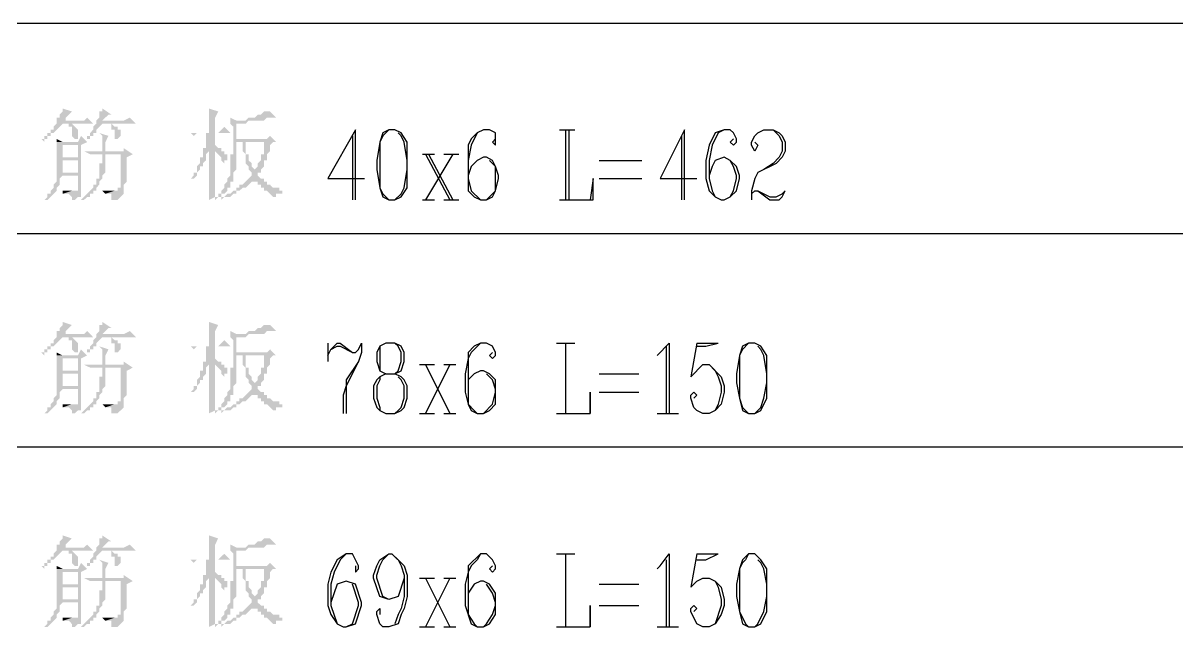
# Model space of a CAD drawing. Extents: x 51 to 246, y 3 to 417.
# Drawn here: x 198.59 to 214.61, y 140.5 to 148.93 of the extents above; entities that cross this region are included whole.
import ezdxf

# ---------------------------------------------------------------- set-up
doc = ezdxf.new("R2010")
doc.units = 0
doc.header["$MEASUREMENT"] = 0
doc.layers.add('_____1', color=160, linetype='Continuous')

msp = doc.modelspace()

# ---------------------------------------------------------------- hatches: boundary and pattern name
at = {"layer": '_____1'}
for points in [[(199.136, 147.743), (199.136, 147.701), (199.094, 147.658), (199.094, 147.616), (199.051, 147.616), (199.051, 147.531), (199.136, 147.574), (199.178, 147.574), (199.178, 147.616), (199.263, 147.701)], [(199.686, 147.743), (199.686, 147.701), (199.644, 147.701), (199.644, 147.616), (199.602, 147.574), (199.602, 147.531), (199.686, 147.574), (199.771, 147.658), (199.813, 147.658)], [(201.168, 147.743), (201.168, 147.404), (201.253, 147.404), (201.253, 147.616), (201.295, 147.701)], [(199.475, 147.616), (199.432, 147.574), (199.136, 147.574), (199.051, 147.531), (199.009, 147.489), (199.009, 147.447), (198.967, 147.447), (198.967, 147.404), (198.924, 147.404), (198.924, 147.362), (198.882, 147.362), (198.882, 147.32), (198.84, 147.32), (198.882, 147.277), (198.882, 147.32), (198.924, 147.32), (198.924, 147.362), (198.967, 147.362), (198.967, 147.404), (199.009, 147.404), (199.136, 147.531), (199.559, 147.531)], [(200.067, 147.616), (199.983, 147.574), (199.686, 147.574), (199.602, 147.531), (199.559, 147.489), (199.559, 147.447), (199.517, 147.404), (199.517, 147.362), (199.475, 147.362), (199.475, 147.32), (199.517, 147.32), (199.517, 147.362), (199.559, 147.362), (199.559, 147.404), (199.602, 147.404), (199.602, 147.447), (199.686, 147.531), (200.152, 147.531)], [(201.464, 147.616), (201.464, 147.531), (201.507, 147.489), (201.507, 147.277), (201.549, 147.32), (201.549, 147.531), (201.676, 147.531), (201.718, 147.574), (201.549, 147.574)], [(202.015, 147.701), (201.93, 147.701), (201.888, 147.658), (201.845, 147.658), (201.803, 147.616), (201.718, 147.616), (201.676, 147.574), (201.549, 147.574), (201.93, 147.574), (201.972, 147.616), (202.099, 147.616)], [(201.38, 147.489), (201.295, 147.404), (200.914, 147.404), (200.956, 147.362), (200.999, 147.404), (201.464, 147.404)], [(199.39, 147.362), (199.348, 147.277), (199.051, 147.277), (199.051, 147.066), (199.136, 147.066), (199.136, 147.235), (199.348, 147.235), (199.475, 147.277)], [(199.051, 147.32), (199.051, 147.277), (199.136, 147.277)], [(199.475, 147.277), (199.348, 147.235), (199.348, 147.066), (199.051, 147.066), (199.348, 147.023), (199.348, 146.854), (199.051, 146.854), (199.348, 146.812), (199.348, 146.6), (199.263, 146.6), (199.136, 146.558), (199.221, 146.558), (199.263, 146.515), (199.263, 146.473), (199.305, 146.473), (199.348, 146.515), (199.39, 146.515), (199.39, 147.235)], [(199.644, 147.404), (199.686, 147.362), (199.686, 147.15), (199.729, 147.15), (199.729, 147.277), (199.771, 147.362)], [(201.253, 147.404), (201.126, 147.404), (201.126, 147.193), (201.253, 147.193), (201.253, 147.15), (201.337, 147.066), (201.337, 147.023), (201.38, 146.981), (201.38, 147.023), (201.422, 147.023), (201.422, 147.108), (201.38, 147.108), (201.38, 147.15), (201.337, 147.15), (201.337, 147.193), (201.295, 147.193), (201.253, 147.235)], [(201.507, 147.277), (201.507, 147.108), (201.464, 147.108), (201.464, 146.812), (201.422, 146.769), (201.422, 146.727), (201.38, 146.685), (201.38, 146.642), (201.337, 146.6), (201.337, 146.558), (201.295, 146.558), (201.295, 146.515), (201.253, 146.515), (201.253, 146.473), (201.295, 146.515), (201.337, 146.515), (201.337, 146.558), (201.38, 146.558), (201.422, 146.6), (201.422, 146.642), (201.464, 146.642), (201.464, 146.727), (201.507, 146.727), (201.507, 146.854), (201.549, 146.896), (201.549, 147.277), (201.972, 147.277)], [(201.634, 147.277), (201.634, 147.15), (201.676, 147.108), (201.676, 146.981), (201.718, 146.938), (201.718, 146.896), (201.761, 146.854), (201.761, 146.812), (201.718, 146.769), (201.676, 146.727), (201.634, 146.685), (201.591, 146.685), (201.591, 146.642), (201.549, 146.642), (201.549, 146.6), (201.507, 146.6), (201.464, 146.558), (201.422, 146.558), (201.38, 146.515), (201.337, 146.515), (201.337, 146.473), (201.38, 146.515), (201.464, 146.515), (201.507, 146.558), (201.549, 146.558), (201.549, 146.6), (201.591, 146.6), (201.634, 146.642), (201.676, 146.642), (201.761, 146.727), (201.803, 146.727), (201.803, 146.769), (201.888, 146.769), (201.845, 146.812), (201.845, 146.854), (201.888, 146.854), (201.803, 146.896), (201.761, 146.938), (201.761, 146.981), (201.718, 147.023), (201.718, 147.108), (201.676, 147.108), (201.676, 147.277)], [(202.015, 147.362), (201.972, 147.32), (201.549, 147.32), (201.507, 147.277), (201.972, 147.277), (201.93, 147.277), (201.93, 147.108), (201.888, 147.108), (201.888, 147.023), (201.845, 146.981), (201.845, 146.938), (201.803, 146.896), (201.888, 146.854), (201.888, 146.896), (201.93, 146.938), (201.93, 147.023), (201.972, 147.023), (201.972, 147.108), (202.015, 147.15), (202.015, 147.235), (202.057, 147.277), (202.099, 147.277)], [(199.686, 147.108), (199.686, 146.981), (199.644, 146.981), (199.644, 146.769), (199.602, 146.769), (199.602, 146.685), (199.559, 146.685), (199.559, 146.642), (199.39, 146.473), (199.432, 146.473), (199.475, 146.515), (199.517, 146.515), (199.517, 146.558), (199.559, 146.558), (199.559, 146.6), (199.602, 146.6), (199.602, 146.642), (199.644, 146.685), (199.644, 146.727), (199.686, 146.769), (199.686, 146.812), (199.729, 146.854), (199.729, 147.108), (199.94, 147.108)], [(199.983, 147.193), (199.983, 147.15), (199.432, 147.15), (199.517, 147.108), (200.11, 147.108)], [(200.11, 147.108), (199.686, 147.108), (199.94, 147.108), (199.94, 146.642), (199.898, 146.642), (199.898, 146.6), (199.856, 146.6), (199.729, 146.558), (199.813, 146.558), (199.813, 146.473), (199.898, 146.473), (199.983, 146.558), (199.983, 146.685), (200.025, 146.727), (200.025, 147.066)], [(201.126, 147.193), (201.083, 147.193), (201.083, 147.066), (201.041, 147.066), (201.041, 146.981), (200.999, 146.938), (200.999, 146.854), (200.956, 146.854), (200.956, 146.812), (200.914, 146.769), (200.956, 146.769), (200.999, 146.812), (200.999, 146.854), (201.041, 146.896), (201.041, 146.938), (201.083, 146.938), (201.083, 146.981), (201.126, 147.023), (201.126, 147.108), (201.168, 147.15), (201.253, 147.15), (201.253, 147.193)], [(201.253, 147.15), (201.168, 147.15), (201.168, 146.473), (201.253, 146.515), (201.253, 147.108)], [(199.051, 147.066), (199.051, 146.854), (199.136, 146.854), (199.136, 147.023), (199.348, 147.023)], [(199.051, 146.854), (199.051, 146.727), (199.009, 146.685), (199.009, 146.642), (198.967, 146.6), (198.967, 146.558), (198.924, 146.558), (198.924, 146.515), (198.882, 146.473), (198.882, 146.431), (198.882, 146.473), (198.924, 146.473), (198.967, 146.515), (199.051, 146.6), (199.051, 146.642), (199.094, 146.685), (199.094, 146.769), (199.136, 146.812), (199.348, 146.812)], [(201.888, 146.769), (201.803, 146.769), (201.803, 146.727), (201.845, 146.727), (201.845, 146.685), (201.888, 146.685), (201.888, 146.642), (201.93, 146.642), (201.93, 146.6), (201.972, 146.6), (202.184, 146.558), (202.184, 146.6), (202.142, 146.6), (202.142, 146.642), (202.057, 146.642), (202.015, 146.685), (201.972, 146.685), (201.972, 146.727), (201.93, 146.727), (201.93, 146.769)], [(199.686, 146.6), (199.729, 146.558), (199.856, 146.6), (199.729, 146.6)], [(201.972, 146.6), (202.057, 146.515), (202.099, 146.515), (202.099, 146.558), (202.184, 146.558)], [(199.136, 144.78), (199.136, 144.737), (199.094, 144.695), (199.094, 144.653), (199.051, 144.653), (199.051, 144.568), (199.136, 144.61), (199.178, 144.61), (199.178, 144.653), (199.263, 144.737)], [(199.686, 144.78), (199.686, 144.737), (199.644, 144.737), (199.644, 144.653), (199.602, 144.61), (199.602, 144.568), (199.686, 144.61), (199.771, 144.695), (199.813, 144.695)], [(201.168, 144.78), (201.168, 144.441), (201.253, 144.441), (201.253, 144.653), (201.295, 144.737)], [(202.015, 144.737), (201.93, 144.737), (201.888, 144.695), (201.845, 144.695), (201.803, 144.653), (201.718, 144.653), (201.676, 144.61), (201.549, 144.61), (201.93, 144.61), (201.972, 144.653), (202.099, 144.653)], [(199.475, 144.653), (199.432, 144.61), (199.136, 144.61), (199.051, 144.568), (199.009, 144.526), (199.009, 144.483), (198.967, 144.483), (198.967, 144.441), (198.924, 144.441), (198.924, 144.399), (198.882, 144.399), (198.882, 144.356), (198.84, 144.356), (198.882, 144.314), (198.882, 144.356), (198.924, 144.356), (198.924, 144.399), (198.967, 144.399), (198.967, 144.441), (199.009, 144.441), (199.136, 144.568), (199.559, 144.568)], [(200.067, 144.653), (199.983, 144.61), (199.686, 144.61), (199.602, 144.568), (199.559, 144.526), (199.559, 144.483), (199.517, 144.441), (199.517, 144.399), (199.475, 144.399), (199.475, 144.356), (199.517, 144.356), (199.517, 144.399), (199.559, 144.399), (199.559, 144.441), (199.602, 144.441), (199.602, 144.483), (199.686, 144.568), (200.152, 144.568)], [(201.464, 144.653), (201.464, 144.568), (201.507, 144.526), (201.507, 144.314), (201.549, 144.356), (201.549, 144.568), (201.676, 144.568), (201.718, 144.61), (201.549, 144.61)], [(199.39, 144.399), (199.348, 144.314), (199.051, 144.314), (199.051, 144.102), (199.136, 144.102), (199.136, 144.272), (199.348, 144.272), (199.475, 144.314)], [(199.644, 144.441), (199.686, 144.399), (199.686, 144.187), (199.729, 144.187), (199.729, 144.314), (199.771, 144.399)], [(201.38, 144.526), (201.295, 144.441), (200.914, 144.441), (200.956, 144.399), (200.999, 144.441), (201.464, 144.441)], [(201.253, 144.441), (201.126, 144.441), (201.126, 144.229), (201.253, 144.229), (201.253, 144.187), (201.337, 144.102), (201.337, 144.06), (201.38, 144.018), (201.38, 144.06), (201.422, 144.06), (201.422, 144.145), (201.38, 144.145), (201.38, 144.187), (201.337, 144.187), (201.337, 144.229), (201.295, 144.229), (201.253, 144.272)], [(202.015, 144.399), (201.972, 144.356), (201.549, 144.356), (201.507, 144.314), (201.972, 144.314), (201.93, 144.314), (201.93, 144.145), (201.888, 144.145), (201.888, 144.06), (201.845, 144.018), (201.845, 143.975), (201.803, 143.933), (201.888, 143.891), (201.888, 143.933), (201.93, 143.975), (201.93, 144.06), (201.972, 144.06), (201.972, 144.145), (202.015, 144.187), (202.015, 144.272), (202.057, 144.314), (202.099, 144.314)], [(199.051, 144.356), (199.051, 144.314), (199.136, 144.314)], [(199.475, 144.314), (199.348, 144.272), (199.348, 144.102), (199.051, 144.102), (199.348, 144.06), (199.348, 143.891), (199.051, 143.891), (199.348, 143.848), (199.348, 143.637), (199.263, 143.637), (199.136, 143.594), (199.221, 143.594), (199.263, 143.552), (199.263, 143.51), (199.305, 143.51), (199.348, 143.552), (199.39, 143.552), (199.39, 144.272)], [(199.983, 144.229), (199.983, 144.187), (199.432, 144.187), (199.517, 144.145), (200.11, 144.145)], [(201.126, 144.229), (201.083, 144.229), (201.083, 144.102), (201.041, 144.102), (201.041, 144.018), (200.999, 143.975), (200.999, 143.891), (200.956, 143.891), (200.956, 143.848), (200.914, 143.806), (200.956, 143.806), (200.999, 143.848), (200.999, 143.891), (201.041, 143.933), (201.041, 143.975), (201.083, 143.975), (201.083, 144.018), (201.126, 144.06), (201.126, 144.145), (201.168, 144.187), (201.253, 144.187), (201.253, 144.229)], [(201.507, 144.314), (201.507, 144.145), (201.464, 144.145), (201.464, 143.848), (201.422, 143.806), (201.422, 143.763), (201.38, 143.721), (201.38, 143.679), (201.337, 143.637), (201.337, 143.594), (201.295, 143.594), (201.295, 143.552), (201.253, 143.552), (201.253, 143.51), (201.295, 143.552), (201.337, 143.552), (201.337, 143.594), (201.38, 143.594), (201.422, 143.637), (201.422, 143.679), (201.464, 143.679), (201.464, 143.763), (201.507, 143.763), (201.507, 143.891), (201.549, 143.933), (201.549, 144.314), (201.972, 144.314)], [(201.634, 144.314), (201.634, 144.187), (201.676, 144.145), (201.676, 144.018), (201.718, 143.975), (201.718, 143.933), (201.761, 143.891), (201.761, 143.848), (201.718, 143.806), (201.676, 143.763), (201.634, 143.721), (201.591, 143.721), (201.591, 143.679), (201.549, 143.679), (201.549, 143.637), (201.507, 143.637), (201.464, 143.594), (201.422, 143.594), (201.38, 143.552), (201.337, 143.552), (201.337, 143.51), (201.38, 143.552), (201.464, 143.552), (201.507, 143.594), (201.549, 143.594), (201.549, 143.637), (201.591, 143.637), (201.634, 143.679), (201.676, 143.679), (201.718, 143.721), (201.761, 143.763), (201.803, 143.763), (201.803, 143.806), (201.888, 143.806), (201.845, 143.848), (201.845, 143.891), (201.888, 143.891), (201.803, 143.933), (201.761, 143.975), (201.761, 144.018), (201.718, 144.06), (201.718, 144.145), (201.676, 144.145), (201.676, 144.314)], [(199.051, 144.102), (199.051, 143.891), (199.136, 143.891), (199.136, 144.06), (199.348, 144.06)], [(199.686, 144.145), (199.686, 144.018), (199.644, 144.018), (199.644, 143.806), (199.602, 143.806), (199.602, 143.721), (199.559, 143.721), (199.559, 143.679), (199.39, 143.51), (199.432, 143.51), (199.475, 143.552), (199.517, 143.552), (199.517, 143.594), (199.559, 143.594), (199.559, 143.637), (199.602, 143.637), (199.602, 143.679), (199.644, 143.721), (199.644, 143.763), (199.686, 143.806), (199.686, 143.848), (199.729, 143.891), (199.729, 144.145), (199.94, 144.145)], [(200.11, 144.145), (199.686, 144.145), (199.94, 144.145), (199.94, 143.679), (199.898, 143.679), (199.898, 143.637), (199.856, 143.637), (199.729, 143.594), (199.813, 143.594), (199.813, 143.51), (199.898, 143.51), (199.983, 143.594), (199.983, 143.721), (200.025, 143.763), (200.025, 144.102)], [(201.253, 144.187), (201.168, 144.187), (201.168, 143.51), (201.253, 143.552), (201.253, 144.145)], [(199.051, 143.891), (199.051, 143.763), (199.009, 143.721), (199.009, 143.679), (198.967, 143.637), (198.967, 143.594), (198.924, 143.594), (198.924, 143.552), (198.882, 143.51), (198.882, 143.467), (198.882, 143.51), (198.924, 143.51), (198.967, 143.552), (199.051, 143.637), (199.051, 143.679), (199.094, 143.721), (199.094, 143.806), (199.136, 143.848), (199.348, 143.848)], [(201.888, 143.806), (201.803, 143.806), (201.803, 143.763), (201.845, 143.763), (201.845, 143.721), (201.888, 143.721), (201.888, 143.679), (201.93, 143.679), (201.93, 143.637), (201.972, 143.637), (202.184, 143.594), (202.184, 143.637), (202.142, 143.637), (202.142, 143.679), (202.057, 143.679), (202.015, 143.721), (201.972, 143.721), (201.972, 143.763), (201.93, 143.763), (201.93, 143.806)], [(199.686, 143.637), (199.729, 143.594), (199.856, 143.637), (199.729, 143.637)], [(201.972, 143.637), (202.057, 143.552), (202.099, 143.552), (202.099, 143.594), (202.184, 143.594)], [(199.136, 141.816), (199.136, 141.774), (199.094, 141.732), (199.094, 141.689), (199.051, 141.689), (199.051, 141.605), (199.136, 141.647), (199.178, 141.647), (199.178, 141.689), (199.263, 141.774)], [(199.686, 141.816), (199.686, 141.774), (199.644, 141.774), (199.644, 141.689), (199.602, 141.647), (199.602, 141.605), (199.686, 141.647), (199.771, 141.732), (199.813, 141.732)], [(201.168, 141.816), (201.168, 141.478), (201.253, 141.478), (201.253, 141.689), (201.295, 141.774)], [(199.475, 141.689), (199.432, 141.647), (199.136, 141.647), (199.051, 141.605), (199.009, 141.562), (199.009, 141.52), (198.967, 141.52), (198.967, 141.478), (198.924, 141.478), (198.924, 141.435), (198.882, 141.435), (198.882, 141.393), (198.84, 141.393), (198.882, 141.351), (198.882, 141.393), (198.924, 141.393), (198.924, 141.435), (198.967, 141.435), (198.967, 141.478), (199.009, 141.478), (199.136, 141.605), (199.559, 141.605)], [(200.067, 141.689), (199.983, 141.647), (199.686, 141.647), (199.602, 141.605), (199.559, 141.562), (199.559, 141.52), (199.517, 141.478), (199.517, 141.435), (199.475, 141.435), (199.475, 141.393), (199.517, 141.393), (199.517, 141.435), (199.559, 141.435), (199.559, 141.478), (199.602, 141.478), (199.602, 141.52), (199.686, 141.605), (200.152, 141.605)], [(201.464, 141.689), (201.464, 141.605), (201.507, 141.562), (201.507, 141.351), (201.549, 141.393), (201.549, 141.605), (201.676, 141.605), (201.718, 141.647), (201.549, 141.647)], [(202.015, 141.774), (201.93, 141.774), (201.888, 141.732), (201.845, 141.732), (201.803, 141.689), (201.718, 141.689), (201.676, 141.647), (201.549, 141.647), (201.93, 141.647), (201.972, 141.689), (202.099, 141.689)], [(201.38, 141.562), (201.295, 141.478), (200.914, 141.478), (200.956, 141.435), (200.999, 141.478), (201.464, 141.478)], [(199.39, 141.435), (199.348, 141.351), (199.051, 141.351), (199.051, 141.139), (199.136, 141.139), (199.136, 141.308), (199.348, 141.308), (199.475, 141.351)], [(199.051, 141.393), (199.051, 141.351), (199.136, 141.351)], [(199.475, 141.351), (199.348, 141.308), (199.348, 141.139), (199.051, 141.139), (199.348, 141.097), (199.348, 140.927), (199.051, 140.927), (199.348, 140.885), (199.348, 140.673), (199.263, 140.673), (199.136, 140.631), (199.221, 140.631), (199.263, 140.588), (199.263, 140.546), (199.305, 140.546), (199.348, 140.588), (199.39, 140.588), (199.39, 141.308)], [(199.644, 141.478), (199.686, 141.435), (199.686, 141.224), (199.729, 141.224), (199.729, 141.351), (199.771, 141.435)], [(201.253, 141.478), (201.126, 141.478), (201.126, 141.266), (201.253, 141.266), (201.253, 141.224), (201.337, 141.139), (201.337, 141.097), (201.38, 141.054), (201.38, 141.097), (201.422, 141.097), (201.422, 141.181), (201.38, 141.181), (201.38, 141.224), (201.337, 141.224), (201.337, 141.266), (201.295, 141.266), (201.253, 141.308)], [(201.507, 141.351), (201.507, 141.181), (201.464, 141.181), (201.464, 140.885), (201.422, 140.843), (201.422, 140.8), (201.38, 140.758), (201.38, 140.716), (201.337, 140.673), (201.337, 140.631), (201.295, 140.631), (201.295, 140.588), (201.253, 140.588), (201.253, 140.546), (201.295, 140.588), (201.337, 140.588), (201.337, 140.631), (201.38, 140.631), (201.422, 140.673), (201.422, 140.716), (201.464, 140.716), (201.464, 140.8), (201.507, 140.8), (201.507, 140.927), (201.549, 140.97), (201.549, 141.351), (201.972, 141.351)], [(201.634, 141.351), (201.634, 141.224), (201.676, 141.181), (201.676, 141.054), (201.718, 141.012), (201.718, 140.97), (201.761, 140.927), (201.761, 140.885), (201.634, 140.758), (201.591, 140.758), (201.591, 140.716), (201.549, 140.716), (201.549, 140.673), (201.507, 140.673), (201.464, 140.631), (201.422, 140.631), (201.38, 140.588), (201.337, 140.588), (201.337, 140.546), (201.38, 140.588), (201.464, 140.588), (201.507, 140.631), (201.549, 140.631), (201.549, 140.673), (201.591, 140.673), (201.634, 140.716), (201.676, 140.716), (201.718, 140.758), (201.761, 140.8), (201.803, 140.8), (201.803, 140.843), (201.888, 140.843), (201.845, 140.885), (201.845, 140.927), (201.888, 140.927), (201.803, 140.97), (201.761, 141.012), (201.761, 141.054), (201.718, 141.097), (201.718, 141.181), (201.676, 141.181), (201.676, 141.351)], [(202.015, 141.435), (201.972, 141.393), (201.549, 141.393), (201.507, 141.351), (201.972, 141.351), (201.93, 141.351), (201.93, 141.181), (201.888, 141.181), (201.888, 141.097), (201.845, 141.054), (201.845, 141.012), (201.803, 140.97), (201.888, 140.927), (201.888, 140.97), (201.93, 141.012), (201.93, 141.097), (201.972, 141.097), (201.972, 141.181), (202.015, 141.224), (202.015, 141.308), (202.057, 141.351), (202.099, 141.351)], [(199.686, 141.181), (199.686, 141.054), (199.644, 141.054), (199.644, 140.843), (199.602, 140.843), (199.602, 140.758), (199.559, 140.758), (199.559, 140.716), (199.39, 140.546), (199.432, 140.546), (199.475, 140.588), (199.517, 140.588), (199.517, 140.631), (199.559, 140.631), (199.559, 140.673), (199.602, 140.673), (199.602, 140.716), (199.644, 140.758), (199.644, 140.8), (199.686, 140.843), (199.686, 140.885), (199.729, 140.927), (199.729, 141.181), (199.94, 141.181)], [(199.983, 141.266), (199.983, 141.224), (199.432, 141.224), (199.517, 141.181), (200.11, 141.181)], [(200.11, 141.181), (199.686, 141.181), (199.94, 141.181), (199.94, 140.716), (199.898, 140.716), (199.898, 140.673), (199.856, 140.673), (199.729, 140.631), (199.813, 140.631), (199.813, 140.546), (199.898, 140.546), (199.983, 140.631), (199.983, 140.758), (200.025, 140.8), (200.025, 141.139)], [(201.126, 141.266), (201.083, 141.266), (201.083, 141.139), (201.041, 141.139), (201.041, 141.054), (200.999, 141.012), (200.999, 140.927), (200.956, 140.927), (200.956, 140.885), (200.914, 140.843), (200.956, 140.843), (200.999, 140.885), (200.999, 140.927), (201.041, 140.97), (201.041, 141.012), (201.083, 141.012), (201.083, 141.054), (201.126, 141.097), (201.126, 141.181), (201.168, 141.224), (201.253, 141.224), (201.253, 141.266)], [(201.253, 141.224), (201.168, 141.224), (201.168, 140.546), (201.253, 140.588), (201.253, 141.181)], [(199.051, 141.139), (199.051, 140.927), (199.136, 140.927), (199.136, 141.097), (199.348, 141.097)], [(199.051, 140.927), (199.051, 140.8), (199.009, 140.758), (199.009, 140.716), (198.967, 140.673), (198.967, 140.631), (198.924, 140.631), (198.924, 140.588), (198.882, 140.546), (198.882, 140.504), (198.882, 140.546), (198.924, 140.546), (198.967, 140.588), (199.051, 140.673), (199.051, 140.716), (199.094, 140.758), (199.094, 140.843), (199.136, 140.885), (199.348, 140.885)], [(201.888, 140.843), (201.803, 140.843), (201.803, 140.8), (201.845, 140.8), (201.845, 140.758), (201.888, 140.758), (201.888, 140.716), (201.93, 140.716), (201.93, 140.673), (201.972, 140.673), (202.184, 140.631), (202.184, 140.673), (202.142, 140.673), (202.142, 140.716), (202.057, 140.716), (202.015, 140.758), (201.972, 140.758), (201.972, 140.8), (201.93, 140.8), (201.93, 140.843)], [(199.686, 140.673), (199.729, 140.631), (199.856, 140.673), (199.729, 140.673)], [(201.972, 140.673), (202.057, 140.588), (202.099, 140.588), (202.099, 140.631), (202.184, 140.631)]]:
    msp.add_hatch(color=7, dxfattribs=at).paths.add_polyline_path(points, is_closed=False)
for points in [[(199.263, 147.531), (199.221, 147.531), (199.221, 147.489), (199.263, 147.489), (199.263, 147.362), (199.305, 147.32), (199.348, 147.32), (199.348, 147.447)], [(199.813, 147.531), (199.813, 147.447), (199.856, 147.447), (199.856, 147.32), (199.898, 147.32), (199.94, 147.362), (199.94, 147.447), (199.898, 147.447), (199.898, 147.489), (199.856, 147.489)], [(199.136, 146.6), (199.136, 146.558), (199.263, 146.6)], [(199.263, 144.568), (199.221, 144.568), (199.221, 144.526), (199.263, 144.526), (199.263, 144.399), (199.305, 144.356), (199.348, 144.356), (199.348, 144.483)], [(199.813, 144.568), (199.813, 144.483), (199.856, 144.483), (199.856, 144.356), (199.898, 144.356), (199.94, 144.399), (199.94, 144.483), (199.898, 144.483), (199.898, 144.526), (199.856, 144.526)], [(199.136, 143.637), (199.136, 143.594), (199.263, 143.637)], [(199.263, 141.605), (199.221, 141.605), (199.221, 141.562), (199.263, 141.562), (199.263, 141.435), (199.305, 141.393), (199.348, 141.393), (199.348, 141.52)], [(199.813, 141.605), (199.813, 141.52), (199.856, 141.52), (199.856, 141.393), (199.898, 141.393), (199.94, 141.435), (199.94, 141.52), (199.898, 141.52), (199.898, 141.562), (199.856, 141.562)], [(199.136, 140.673), (199.136, 140.631), (199.263, 140.673)]]:
    msp.add_hatch(color=7, dxfattribs=at).paths.add_polyline_path(points)

# ---------------------------------------------------------------- linework, layer by layer
at = {"layer": '_____1', "color": 7}
for p, q in [((183.557, 148.928), (242.612, 148.928)), ((206.036, 147.447), (206.248, 147.447)), ((206.121, 146.473), (206.121, 147.447)), ((206.163, 147.447), (206.163, 146.473)), ((203.158, 147.362), (203.158, 146.473)), ((207.73, 147.362), (207.73, 146.473)), ((204.131, 147.108), (204.301, 147.108)), ((204.174, 147.108), (204.512, 146.473)), ((204.555, 147.108), (204.174, 146.473)), ((204.216, 147.108), (204.555, 146.473)), ((204.428, 147.108), (204.639, 147.108)), ((206.587, 147.023), (207.179, 147.023)), ((206.587, 146.769), (207.179, 146.769)), ((204.131, 146.473), (204.301, 146.473)), ((204.428, 146.473), (204.639, 146.473)), ((183.557, 146.007), (242.612, 146.007)), ((202.819, 144.483), (202.819, 144.229)), ((205.994, 144.483), (206.248, 144.483)), ((206.121, 143.51), (206.121, 144.483)), ((207.518, 144.441), (207.518, 143.51)), ((207.941, 144.483), (208.238, 144.483)), ((204.089, 144.187), (204.301, 144.187)), ((204.174, 144.187), (204.512, 143.51)), ((204.512, 144.187), (204.174, 143.51)), ((204.428, 144.187), (204.597, 144.187)), ((206.587, 144.06), (207.137, 144.06)), ((206.587, 143.806), (207.137, 143.806)), ((204.089, 143.51), (204.301, 143.51)), ((204.428, 143.51), (204.597, 143.51)), ((207.391, 143.51), (207.687, 143.51)), ((183.557, 143.044), (242.612, 143.044)), ((205.994, 141.562), (206.248, 141.562)), ((206.121, 140.546), (206.121, 141.562)), ((207.941, 141.562), (208.238, 141.562)), ((207.518, 141.478), (207.518, 140.546)), ((204.089, 141.224), (204.301, 141.224)), ((204.174, 141.224), (204.512, 140.546)), ((204.512, 141.224), (204.174, 140.546)), ((204.428, 141.224), (204.597, 141.224)), ((206.587, 141.139), (207.137, 141.139)), ((206.587, 140.843), (207.137, 140.843)), ((204.089, 140.546), (204.301, 140.546)), ((204.428, 140.546), (204.597, 140.546)), ((207.391, 140.546), (207.687, 140.546))]:
    msp.add_line(p, q, dxfattribs=at)
for points in [[(203.2, 146.473), (203.2, 147.447), (202.819, 146.769), (203.327, 146.769)], [(203.666, 147.447), (203.581, 147.404), (203.539, 147.277), (203.496, 147.023), (203.496, 146.896), (203.539, 146.642), (203.581, 146.515), (203.666, 146.473), (203.75, 146.473), (203.835, 146.515), (203.92, 146.642), (203.92, 147.277), (203.835, 147.404), (203.75, 147.447), (203.666, 147.447), (203.581, 147.362), (203.539, 147.277), (203.539, 146.642), (203.581, 146.558), (203.666, 146.473)], [(205.147, 147.32), (205.105, 147.277), (205.147, 147.235), (205.147, 147.404), (205.063, 147.447), (204.978, 147.447), (204.893, 147.404), (204.809, 147.32), (204.766, 147.235), (204.766, 146.6), (204.851, 146.515), (204.936, 146.473), (205.02, 146.473), (205.105, 146.515), (205.147, 146.6), (205.19, 146.769), (205.19, 146.812), (205.147, 146.938), (205.105, 147.023), (205.02, 147.066), (204.978, 147.066), (204.893, 147.023), (204.809, 146.938), (204.766, 146.812)], [(204.978, 147.447), (204.893, 147.404), (204.809, 147.235), (204.766, 147.023), (204.766, 146.769), (204.809, 146.6), (204.936, 146.473)], [(207.772, 146.473), (207.772, 147.447), (207.433, 146.769), (207.941, 146.769)], [(208.449, 147.32), (208.407, 147.277), (208.449, 147.235), (208.492, 147.277), (208.492, 147.32), (208.449, 147.404), (208.407, 147.447), (208.322, 147.447), (208.195, 147.404), (208.111, 147.235), (208.068, 147.023), (208.068, 146.769), (208.111, 146.6), (208.195, 146.515), (208.28, 146.473), (208.322, 146.473), (208.407, 146.515), (208.492, 146.6), (208.534, 146.769), (208.534, 146.812), (208.492, 146.938), (208.407, 147.023), (208.322, 147.066), (208.195, 147.023), (208.153, 146.938), (208.111, 146.812)], [(208.322, 147.447), (208.238, 147.404), (208.153, 147.235), (208.111, 147.023), (208.111, 146.769), (208.153, 146.6), (208.195, 146.515), (208.28, 146.473)], [(208.746, 147.277), (208.788, 147.235), (208.746, 147.15), (208.703, 147.235), (208.703, 147.277), (208.746, 147.362), (208.788, 147.404), (208.873, 147.447), (209, 147.447), (209.084, 147.404), (209.127, 147.362), (209.169, 147.277), (209.169, 147.15), (209.127, 147.066), (209.042, 146.981), (208.788, 146.854), (208.746, 146.769), (208.703, 146.6), (208.703, 146.473)], [(209, 147.447), (209.084, 147.362), (209.127, 147.277), (209.127, 147.15), (209.084, 147.066), (209, 146.981), (208.873, 146.896)], [(203.75, 146.473), (203.835, 146.558), (203.877, 146.642), (203.92, 146.896), (203.92, 147.023), (203.877, 147.277), (203.835, 147.362), (203.793, 147.404)], [(205.02, 146.473), (205.147, 146.6), (205.147, 146.938), (205.063, 147.023)], [(208.322, 146.473), (208.407, 146.515), (208.449, 146.6), (208.492, 146.769), (208.492, 146.812), (208.449, 146.938), (208.407, 147.023)], [(206.036, 146.473), (206.502, 146.473), (206.502, 146.769), (206.46, 146.473)], [(208.703, 146.558), (208.746, 146.6), (208.788, 146.6), (208.957, 146.515), (209.042, 146.515), (209.127, 146.558), (209.169, 146.6)], [(208.788, 146.6), (208.957, 146.473), (209.084, 146.473), (209.127, 146.515), (209.169, 146.6)], [(202.819, 144.314), (202.861, 144.399), (202.946, 144.483), (202.988, 144.483), (203.158, 144.356), (203.2, 144.356), (203.242, 144.399), (203.285, 144.483)], [(202.861, 144.399), (202.946, 144.441), (202.988, 144.441), (203.158, 144.356)], [(203.285, 144.483), (203.285, 144.356), (203.242, 144.229), (203.073, 143.891), (203.073, 143.51)], [(203.623, 144.483), (203.539, 144.441), (203.496, 144.356), (203.496, 144.229), (203.539, 144.102), (203.623, 144.06), (203.75, 144.06), (203.835, 144.102), (203.877, 144.229), (203.877, 144.356), (203.835, 144.441), (203.75, 144.483), (203.623, 144.483), (203.539, 144.441), (203.539, 144.102), (203.623, 144.06)], [(203.75, 144.06), (203.793, 144.102), (203.835, 144.229), (203.835, 144.356), (203.793, 144.441), (203.75, 144.483)], [(205.105, 144.356), (205.063, 144.314), (205.105, 144.272), (205.147, 144.314), (205.147, 144.356), (205.105, 144.441), (205.02, 144.483), (204.936, 144.483), (204.851, 144.441), (204.766, 144.356), (204.766, 144.272), (204.724, 144.06), (204.724, 143.806), (204.766, 143.637), (204.809, 143.552), (204.893, 143.51), (204.978, 143.51), (205.063, 143.552), (205.147, 143.637), (205.147, 143.975), (205.063, 144.06), (204.978, 144.102), (204.936, 144.102), (204.851, 144.06), (204.766, 143.975), (204.766, 143.848)], [(204.936, 144.483), (204.809, 144.356), (204.766, 144.272), (204.766, 143.637), (204.851, 143.552), (204.893, 143.51)], [(207.391, 144.314), (207.56, 144.483), (207.56, 143.51)], [(207.941, 144.483), (207.857, 144.018), (208.026, 144.187), (208.111, 144.187), (208.28, 144.018), (208.322, 143.891), (208.322, 143.806), (208.28, 143.637), (208.195, 143.552), (208.111, 143.51), (208.026, 143.51), (207.941, 143.552), (207.899, 143.594), (207.857, 143.721), (207.857, 143.763), (207.899, 143.806), (207.941, 143.763), (207.899, 143.721)], [(207.941, 144.441), (208.068, 144.441), (208.238, 144.483)], [(208.661, 144.483), (208.576, 144.441), (208.534, 144.314), (208.492, 144.06), (208.492, 143.933), (208.534, 143.721), (208.576, 143.552), (208.661, 143.51), (208.746, 143.51), (208.83, 143.552), (208.915, 143.721), (208.915, 144.314), (208.83, 144.441), (208.746, 144.483), (208.661, 144.483), (208.576, 144.399), (208.534, 144.314), (208.534, 143.721), (208.576, 143.594), (208.661, 143.51)], [(208.746, 143.51), (208.83, 143.594), (208.873, 143.721), (208.915, 143.933), (208.915, 144.06), (208.873, 144.314), (208.83, 144.399), (208.788, 144.441)], [(203.242, 144.229), (203.073, 143.975), (203.073, 143.891), (203.031, 143.763), (203.031, 143.51)], [(203.623, 144.06), (203.539, 144.018), (203.496, 143.975), (203.454, 143.891), (203.454, 143.721), (203.496, 143.594), (203.539, 143.552), (203.623, 143.51), (203.75, 143.51), (203.835, 143.552), (203.877, 143.594), (203.92, 143.721), (203.92, 143.891), (203.877, 143.975), (203.835, 144.018), (203.75, 144.06)], [(203.623, 144.06), (203.539, 144.018), (203.539, 143.975), (203.496, 143.891), (203.496, 143.721), (203.539, 143.594), (203.539, 143.552), (203.623, 143.51)], [(204.978, 143.51), (205.105, 143.637), (205.147, 143.806), (205.147, 143.848), (205.105, 143.975), (205.02, 144.06)], [(208.111, 144.187), (208.195, 144.102), (208.238, 144.018), (208.28, 143.891), (208.28, 143.806), (208.238, 143.637), (208.195, 143.552), (208.111, 143.51)], [(203.75, 143.51), (203.793, 143.552), (203.835, 143.594), (203.877, 143.721), (203.877, 143.891), (203.835, 143.975), (203.793, 144.018)], [(205.994, 143.51), (206.46, 143.51), (206.46, 143.806), (206.46, 143.51)], [(203.2, 141.393), (203.2, 141.308), (203.242, 141.351), (203.242, 141.393), (203.158, 141.562), (203.073, 141.562), (202.946, 141.478), (202.861, 141.308), (202.819, 141.139), (202.819, 140.843), (202.861, 140.716), (202.946, 140.588), (203.031, 140.546), (203.073, 140.546), (203.2, 140.588), (203.285, 140.843), (203.285, 140.885), (203.2, 141.139), (203.073, 141.181), (202.946, 141.139), (202.861, 140.885)], [(203.073, 141.562), (202.988, 141.478), (202.904, 141.308), (202.861, 141.139), (202.861, 140.843), (202.946, 140.588), (203.031, 140.546)], [(203.877, 141.224), (203.793, 140.97), (203.666, 140.927), (203.539, 140.97), (203.454, 141.224), (203.454, 141.266), (203.496, 141.393), (203.539, 141.478), (203.666, 141.562), (203.708, 141.562), (203.877, 141.393), (203.92, 141.266), (203.92, 140.97), (203.877, 140.8), (203.835, 140.716), (203.793, 140.588), (203.666, 140.546), (203.581, 140.546), (203.539, 140.588), (203.496, 140.716), (203.496, 140.758), (203.539, 140.8), (203.539, 140.716)], [(203.666, 140.927), (203.581, 140.97), (203.496, 141.224), (203.496, 141.266), (203.539, 141.393), (203.581, 141.478), (203.666, 141.562)], [(203.708, 141.562), (203.793, 141.478), (203.835, 141.393), (203.877, 141.266), (203.877, 140.97), (203.835, 140.8), (203.793, 140.716), (203.75, 140.588)], [(205.105, 141.393), (205.063, 141.351), (205.105, 141.308), (205.147, 141.351), (205.147, 141.393), (205.105, 141.478), (205.02, 141.562), (204.936, 141.562), (204.766, 141.393), (204.766, 141.308), (204.724, 141.139), (204.724, 140.843), (204.809, 140.588), (204.893, 140.546), (204.978, 140.546), (205.063, 140.588), (205.147, 140.716), (205.147, 141.012), (205.063, 141.139), (204.978, 141.181), (204.936, 141.181), (204.851, 141.139), (204.766, 141.012), (204.766, 140.885)], [(204.936, 141.562), (204.893, 141.478), (204.809, 141.393), (204.766, 141.308), (204.766, 140.716), (204.851, 140.588), (204.893, 140.546)], [(207.391, 141.351), (207.433, 141.393), (207.56, 141.562), (207.56, 140.546)], [(207.941, 141.562), (207.857, 141.097), (207.941, 141.181), (208.026, 141.224), (208.111, 141.224), (208.195, 141.181), (208.28, 141.097), (208.322, 140.927), (208.322, 140.843), (208.28, 140.716), (208.195, 140.588), (208.111, 140.546), (208.026, 140.546), (207.941, 140.588), (207.857, 140.758), (207.857, 140.8), (207.899, 140.843), (207.941, 140.8), (207.899, 140.758)], [(207.941, 141.478), (208.068, 141.478), (208.238, 141.562)], [(208.661, 141.562), (208.576, 141.478), (208.534, 141.351), (208.492, 141.139), (208.492, 140.97), (208.534, 140.758), (208.576, 140.588), (208.661, 140.546), (208.746, 140.546), (208.83, 140.588), (208.915, 140.758), (208.915, 141.351), (208.83, 141.478), (208.746, 141.562), (208.661, 141.562), (208.619, 141.478), (208.576, 141.435), (208.534, 141.351), (208.534, 140.758), (208.619, 140.588), (208.661, 140.546)], [(208.746, 140.546), (208.788, 140.588), (208.873, 140.758), (208.915, 140.97), (208.915, 141.139), (208.873, 141.351), (208.83, 141.435), (208.788, 141.478)], [(208.111, 141.224), (208.195, 141.181), (208.238, 141.097), (208.28, 140.927), (208.28, 140.843), (208.195, 140.588), (208.111, 140.546)], [(203.073, 140.546), (203.158, 140.588), (203.242, 140.843), (203.242, 140.885), (203.158, 141.139)], [(204.978, 140.546), (205.02, 140.588), (205.105, 140.716), (205.147, 140.843), (205.147, 140.885), (205.105, 141.012), (205.02, 141.139)], [(205.994, 140.546), (206.46, 140.546), (206.46, 140.843), (206.46, 140.546)]]:
    msp.add_lwpolyline(points, dxfattribs=at)

doc.saveas('drawing.dxf')
